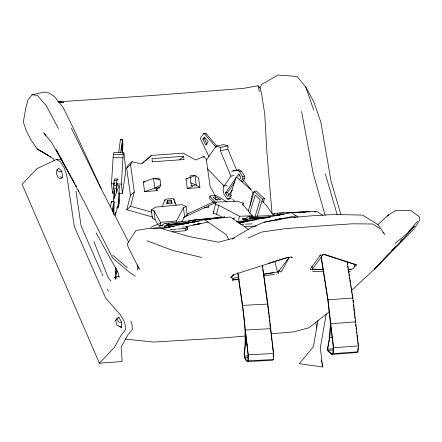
<?xml version="1.0" encoding="UTF-8"?>
<svg xmlns="http://www.w3.org/2000/svg" width="442" height="442" viewBox="0 0 442 442"><rect width="100%" height="100%" fill="white"/><g stroke="black" fill="none" stroke-linecap="round" stroke-linejoin="round"><path stroke-width="0.66" d="M113.87 193.11L112.555 193.071L111.489 183.8L113.312 154.219L114.019 152.545L123.882 152.844L125.644 168.093L125.506 174.678L125.147 174.977L122.423 193.364L118.478 193.248M122.423 193.364L121.351 184.093L123.18 154.512L123.882 152.844M121.622 327.511L121.638 322.174L118.821 317.113L116.876 318.671L115.611 320.439L116.881 325.091L121.622 327.511L118.826 325.947M245.26 344.279L245.304 331.279L248.111 354.804L248.017 360.418L247.222 361.048L244.603 357.363L244.36 356.081L245.26 344.279L247.31 344.169M270.476 330.108L269.874 323.317M207.657 168.977L224.039 185.977L230.928 176.126L220.392 150.766L220.425 147.44L216.11 146.136L206.342 160.103M236.603 170.131L227.912 149.208L227.945 145.882L223.63 144.573L216.11 146.136M114.716 197.602L113.622 188.099L114.191 180.408L114.555 178.916L117.185 178.999L118.185 179.518M116.721 192.248L116.279 185.8L117.185 178.999M169.739 227.188L164.258 227.735L164.286 226.155L168.794 225.254L188.651 223.282M164.258 227.735L168.772 226.834L168.794 225.254M223.503 217.226L224.796 216.967L193.292 220.094L188.784 220.994L188.762 222.575L199.436 221.061M193.27 221.674L193.292 220.094M220.017 217.668L221.37 217.398L194.911 220.022L194.889 221.602L192.182 222.144L194.894 221.873M237.785 272.731C240.63 296.438 245.918 320.091 245.117 344.075C245.349 349.937 241.807 357.064 247.233 361.595L248.155 360.865L248.255 354.81L242.559 305.4L238.006 273.261M273.377 356.578L273.427 353.462L272.062 342.036M247.233 361.595L272.548 360.252L273.471 359.523L273.57 353.473L267.88 304.057L262.355 265.084M172.49 231.923L185.458 230.685L187.17 229.746L186.894 226.221M187.17 229.746L187.22 226.785M111.5 202.795L111.533 201.43L114.146 201.723L113.821 214.696M112.483 211.84L113.705 205.425L113.495 213.641M187.275 188.48L192.491 186.496L191.53 185.43L190.828 182.734L190.198 175.822L194.933 175.474L198.568 177.955L199.9 187.563L187.275 188.48L185.944 178.872L189.999 177.33M115.417 267.509L115.229 278.874M115.5 273.598L115.594 271.57M115.898 279.427L116.395 268.609M113.318 201.817L113.379 200.447L118.975 185.817L116.539 184.861M119.45 185.618L118.312 204.823L115.053 215.801M329.726 337.605L330.577 324.931L333.362 347.738L332.892 353.219L331.66 353.865L327.958 350.39L327.671 349.147L329.726 337.605L332.417 337.406M122.307 153.098L122.937 145.081L122.539 139.705L120.362 139.816L118.655 152.794M321.119 257.222L327.826 299.952L330.439 323.804L329.528 337.412L327.434 349.119L327.809 350.76L331.644 354.396L333.069 353.644L333.577 347.743L328.025 299.814L321.207 256.382M357.816 350.727L358.048 347.987M331.644 354.396L356.506 352.589L357.932 351.838L358.44 345.937L352.887 298.002L347.241 262.04M113.495 199.104L114.334 189.574M114.097 184.59L114.274 182.828M223.674 185.17L223.105 190.458L223.867 193.85L227.072 198.889L228.641 199.171L230.647 198.751L231.431 197.629M120.627 152.849L122.539 139.705M112.555 193.071L112.76 191.712M251.111 220.724L245.619 220.978L245.862 219.381L250.111 218.503L265.902 217.773M245.619 220.978L249.874 220.099L250.111 218.503M278.101 215.364L273.294 215.591L273.532 213.994L277.786 213.116L309.367 211.652L308.151 211.906M273.294 215.591L277.543 214.707L277.786 213.116M317.991 320.395L313.395 346.688L299.273 363.711L322.555 366.965L320.339 347.661L326.229 313.947M250.205 205.607L252.769 191.651L253.946 192.491M56.968 169.877L56.327 173.264L58.106 177.502L60.239 178.717L62.742 177.645L61.764 171.153L58.675 168.209L56.968 169.877L59.206 172.01L61.764 171.153M110.318 206.602L111.533 201.43M112.174 210.132L114.146 201.723M227 201.895L217.044 196.055L215.138 195.585L210.32 195.795L209.386 198.182L215.707 204.475M215.812 196.905L220.619 199.723L216.005 199.928L213.088 197.027L215.812 196.905L215.37 198.712L217.503 199.961M222.464 217.398L216.541 214.232L213.199 213.409L215.994 202.138L237.122 201.198L243.354 203.143L242.879 205.077M216.541 214.232L218.757 205.21L215.42 204.386L215.994 202.138M238.536 220.155L239.487 216.287L252.327 215.718L252.012 217.005M152.6 217.039L126.793 209.762L130.451 195.447L126.672 168.198L128.147 165.175L132.014 161.684L141.313 163.927L151.573 155.418L183.143 153.12L195.53 159.982L204.033 156.446L206.309 159.197L210.088 186.447L215.315 195.839M126.793 209.762L130.661 206.27L134.313 191.961L130.539 164.711L132.014 161.684M213.199 213.409L213.779 211.16M323.654 269.548L312.754 269.355L313.08 268.211L323.395 254.194M115.158 214.116L115.732 212.182M116.881 208.315L117.456 206.386M248.271 210.884L254.205 191.535L256.167 190.911L264.443 198.574L263.261 202.442M249.592 213.514L255.227 195.132L260.194 199.729L255.161 216.144M257.145 216.608L262.482 199.198L264.443 198.574M229.768 196.718L236.161 177.126M162.192 206.944L164.877 199.85L166.374 199.132L172.374 198.557L173.85 198.994L176.22 205.397M167.656 200.408L166.424 203.668L172.165 203.116L171.043 200.082L167.656 200.408L167.877 202.165L167.258 203.795M259.846 88.185L261.703 84.372L278.09 75.035L297.123 76.46L305.72 86.952L313.859 101.942L320.831 122.169L331.075 181.303L340.832 214.331M157.23 190.668L155.882 189.159L159.584 187.751L160.783 184.922L160.076 179.828L158.253 178.143L153.518 178.491L143.269 181.977L144.6 191.585L157.23 190.668L156.965 188.745M239.161 279.178L232.348 280.101L233.249 278.167L238.702 277.421M116.047 273.78L117.252 271.443M176.629 222.227L176.463 220.873L183.463 207.779L186.093 206.519L187.193 215.298L184.557 216.558L181.695 221.917M289.366 257.238L281.206 272.068L279.057 270.686L277.521 271.918L263.36 274.482M117.13 207.143L118.445 207.182L118.699 206.773L119.241 201.458L119.312 192.762M216.729 146.142L206.116 133.578L203.348 133.832L200.762 137.528L200.74 139.423L209.022 156.811M202.839 139.108L204.298 137.02L208.21 141.644L205.734 145.186L202.839 139.108L204.342 138.794L205.071 137.749M232.464 189.795L227.663 196.419L225.53 192.861L238.713 174.01L240.984 177.38L239.442 179.817M228.962 194.889L227.536 192.447L234.901 181.911M238.779 176.369L239.94 174.706M228.641 199.171L231.779 194.679M241.194 181.22L242.763 178.977L242.658 176.612L239.453 171.568L237.227 170.264L231.641 171.209M242.415 181.927L244.769 178.562L244.658 176.192L241.454 171.153L239.232 169.85L233.028 170.899M118.124 318.091L118.821 317.113M233.249 278.167L230.862 277.709L233.503 274.581M320.627 254.901L310.709 268.382L310.383 269.526L323.351 269.719M289.283 257.183L279.057 270.686L278.41 273.697L277.521 271.918L274.797 261.642M128.793 242.415L101.074 188.59L74.383 130.357L63.101 107.373L54.681 96.837L49.648 93.234L44.471 92.024L32.006 94.765L27.829 100.163L25.791 108.157L23.31 122.136L26.415 130.976L30.824 139.705L37.233 148.976L53.587 158.905L54.244 160.86M387.706 215.889L388.546 214.884L395.767 210.458L410.806 210.475L419.176 216.663L419.9 219.934L414.099 228.879L374.368 269.294L351.445 290.422M417.69 221.066L407.463 233.254L395.115 243.393M387.656 215.939L388.546 214.884L377.761 224.624M243.354 203.143L242.492 204.154L252.327 215.718M230.862 277.709L233.492 274.67M381.822 261.239L374.368 269.294L403.518 238.498L414.419 226.011L407.9 233.056M383.22 259.73L388.805 253.691M391.601 250.675L395.325 246.647M400.446 241.111L402.308 239.1M99.384 363.18L114.318 347.5L121.003 335.478L125.506 329.71L125.241 325.268L123.81 320.654L120.207 314.582L105.704 298.201L74.267 226.392L66.864 175.916L64.217 167.833L60.211 161.49L56.421 159.468L37.034 168.595L22.1 184.275L99.384 363.18L122.18 361.523L121.114 347.009L127.815 335.047L132.346 329.373L132.092 324.969L130.871 321.03M329.329 311.45L326.876 313.792L308.842 327.809L293.775 331.848L271.112 333.804M126.672 168.198L130.539 164.711M147.705 158.905L151.573 155.418M130.451 195.447L134.313 191.961M179.723 159.811L183.585 156.324L184.032 159.523L152.269 161.811M203.066 157.319L204.033 156.446M214.702 202.569L213.735 203.442L183.364 217.586M150.772 227.89L152.496 226.348L160.291 223.37M160.17 226.768L158.916 225.669L162.595 225.1M142.578 163.159L144.114 161.882M145.142 161.032L147.192 159.33M161.628 225.785L164.407 223.492L190.557 220.829M246.194 219.917L243.465 220.044L242.47 218.923L246.166 218.536M264.15 222.663L265.25 221.856L296.052 215.856M232.917 219.121L235.067 217.702M157.971 224.691L155.015 219.376L152.424 218.619L151.324 209.834L155.601 207.127L181.894 204.618L186.093 206.519M115.611 320.439L116.589 319.848M153.396 228.138L164.424 227.017M177.656 229.061L185.165 228.343L186.878 227.403M160.783 184.922L154.849 188.093L144.6 191.585M232.216 275.825L236.022 273.946L288.62 257.167L268.316 263.316M186.629 214.376L213.884 201.679M190.121 177.64L194.933 175.474L196.265 185.082L199.9 187.563M248.144 237.973L261.647 232.05L285.366 228.652L319.262 226.061L351.915 223.812L372.556 223.983L379.695 228.409M243.575 219.619L244.934 219.055L247.791 216.757L249.321 216.536L273.222 215.431M233.359 238.57L232.111 238.967L250.592 227.956L263.62 222.293L288.488 217.84L312.229 215.762L334.793 214.475L362.622 215.094L378.065 224.713L384.838 234.663M234.321 237.956L218.508 242.21L188.463 236.393L161.396 228.481L148.7 228.431L136.037 230.459L127.252 243.829L128.136 247.023L139.335 269.211L138.291 266.681M119.384 276.327L114.13 277.515L115.428 277.46M161.275 228.763L204.95 219.563L230.442 217.005L248.896 229.674M184.723 227.006L208.221 222.055M203.348 133.832L206.116 133.578M220.425 147.44L227.945 145.882M220.392 150.766L227.912 149.208M237.227 170.264L239.232 169.85M239.453 171.568L241.454 171.153M230.928 176.126L234.061 175.474M242.658 176.612L244.658 176.192M242.763 178.977L244.769 178.562M224.039 185.977L227.171 185.325M225.53 192.861L227.536 192.447M225.542 193.077L227.542 192.662M227.072 198.889L228.409 198.613M193.557 220.293L194.911 220.022M168.38 225.586L169.734 225.321M170.391 226.763L167.684 227.304L169.717 227.1M220.928 217.735L222.215 217.481M194.817 224.542L196.171 224.271M319.677 255.393L324.113 254.586L356.887 265.156L355.705 264.642M272.09 213.812L266.907 152.214L264.714 113.721L261.625 94.317L260.299 88.301L258.1 85.748L243.531 88.378L150.656 95.621L57.996 101.87M232.348 280.101L239.089 278.88M263.25 274.051L273.471 272.653M263.692 275.863L274.592 274.388M182.529 227.077L183.883 226.939M206.232 219.818L204.889 219.95L226.315 234.696L228.79 239.614M209.585 219.481L210.922 219.348M188.784 220.994L192.209 220.652M194.242 220.359L195.596 220.227M203.06 219.486L204.419 219.348M207.812 219.017L209.165 218.878M216.63 218.138L217.983 218.005M168.01 223.464L169.374 223.326M167.452 224.514L191.292 222.149M167.64 224.685L192.187 222.232M193.552 222.099L194.922 221.961M158.916 225.669L162.325 225.332M170.413 225.182L186.695 223.569M164.286 226.155L167.021 225.879M168.772 226.834L174.253 226.293M197.53 223.978L200.27 223.707L193.021 224.879M167.877 202.165L171.264 201.839L171.932 203.663M151.324 209.834L153.921 210.596L160.479 222.398L176.463 220.873M170.148 229.779L176.292 229.188M245.702 335.997L223.724 337.898L153.501 342.053L125.241 339.069M56.421 159.468L61.858 159.07M183.585 156.324L152.015 158.617L152.457 161.822M143.269 181.977L145.263 181.833M185.944 178.872L187.933 178.728M159.584 187.751L154.849 188.093L153.518 178.491L160.076 179.828M191.53 185.43L196.265 185.082L190.828 182.734M204.287 207.839L208.657 207.519L208.436 205.906M328.025 299.814L352.887 298.002M330.644 323.699L355.506 321.892M333.577 347.743L358.44 345.937M327.671 349.147L333.721 348.705M327.958 350.39L333.334 349.998M333.069 353.644L357.932 351.838M237.951 222.166L247.487 221.536M242.686 222.116L245.409 221.956M121.638 322.174L118.92 322.323L116.876 318.671M242.559 305.4L267.88 304.057M245.293 330.019L270.615 328.677M248.255 354.81L273.57 353.473M244.36 356.081L248.465 355.86M244.603 357.363L248.023 357.18M248.155 360.865L273.471 359.523M279.46 213.171L284.223 212.95M286.941 212.829L293.748 212.514M296.466 212.387L303.267 212.072M273.532 213.994L274.907 213.928M277.543 214.707L283.725 214.425M281.941 214.641L276.67 215.298L279.388 215.171M250.437 217.812L270.239 216.895M250.586 217.983L270.393 217.066M242.47 218.923L245.2 218.796M251.791 218.563L258.592 218.249M261.31 218.121L266.073 217.9M245.862 219.381L247.923 219.287M249.874 220.099L256.736 219.779M279.394 218.735L281.455 218.641L275.145 219.613M252.907 220.094L249.001 220.685L252.399 220.53M236.304 221.381L247.912 220.862M238.895 223.298L240.26 223.238M240.835 224.37L243.531 224.249M245.559 224.16L252.305 223.862M244.293 226.597L256.443 226.055M293.869 212.829L295.223 212.773M303.991 212.381L305.339 212.32M314.113 211.933L315.461 211.873M243.061 222.459L240.365 222.58L291.974 212.53L316.942 211.42L322.594 215.304M312.527 271.626L323.516 271.598M348.252 271.526L350.313 271.521M347.799 269.537L351.246 269.537M348.186 269.708L353.059 268.819L355.733 265.305L355.114 264.382L324.577 254.388M120.362 139.816L122.335 139.876M113.312 154.219L123.18 154.512M113.307 157.545L123.169 157.838M114.191 180.408L116.821 180.485M111.489 183.8L114.119 183.878M117.406 183.977L121.351 184.093M113.649 185.723L116.279 185.8M113.622 188.099L116.252 188.176M58.62 101.936L63.604 102.472L58.206 101.837M32.006 94.765L37.349 95.356L46.36 105.82L58.421 128.561M290.383 257.023L292.311 257.382L291.002 257.012M178.225 221.856L179.502 222.105M237.923 222.392L240.128 222.829M201.685 257.459L172.386 250.354L146.982 240.752M130.661 206.27L151.833 212.243M112.903 201.69L113.257 201.795M59.913 176.728L62.742 177.645M294.333 217.055L295.449 217.635M218.757 205.21L239.487 216.287M382.772 232.348L383.943 232.989M48.642 155.59L37.233 148.976L44.974 153.413M49.824 156.253L51.001 156.921M46.161 154.092L47.946 155.12M135.363 276.173L129.224 272.15L112.572 257.879L84.179 201.79L56.14 149.656L68.687 172.502M291.847 212.922L298.035 217.166M112.71 255.216L127.445 267.813M236.708 177.253L251.719 190.386M165.965 223.669L167.943 225.42M254.205 191.535L262.482 199.198M209.828 196.375L216.155 202.668M46.079 135.318L43.681 132.898L51.515 142.379L71.339 177.419M232.741 199.348L234.663 201.298M262.034 200.933L266.316 205.403L273.493 215.53M249.2 216.945L250.763 218.729M204.613 133.893L216.11 147.501M243.293 180.165L250.68 189.126M110.892 281.118L108.086 277.349L93.908 241.575M276.278 219.47L277.079 220.597M96.107 232.851L118.086 272.526L118.975 277.465M71.996 178.618L74.969 184.01M75.626 185.209L76.289 186.402M78.267 189.999L78.93 191.198M69.35 173.706L70.007 174.905M71.991 178.513L73.643 181.518M75.621 185.126L76.284 186.331M71.394 128.191L101.074 188.59M204.342 138.794L206.95 144.263M101.483 272.548L81.068 225.901L75.963 191.11M102.03 273.808L102.859 275.697M107.494 289.201L108.318 291.079M174.308 201.386L175.021 203.309M305.72 86.952L313.709 109.992M325.323 173.839L337.124 214.519M325.146 215.298L313.113 173.17L301.56 111.45M354.191 263.979L354.898 266.648M311.903 266.145L312.754 269.355M258.1 85.748L259.349 91.77M347.152 262.874L347.368 264.233M347.688 266.266L347.898 267.625M348.114 268.979L348.324 270.338M348.539 271.692L348.749 273.051M348.965 274.405L349.174 275.764M349.39 277.117L349.6 278.477M349.815 279.83L350.561 284.576M350.771 285.935L350.987 287.289M351.197 288.648L351.412 290.002M351.622 291.361L351.838 292.714M352.047 294.074L352.688 298.14M315.803 321.953L316.726 328.091M321.533 360.147L321.842 362.191M322.047 363.556L322.555 366.965M262.333 265.924L262.62 267.974M262.813 269.344L263.493 274.123M263.686 275.493L268.813 313.754M183.463 207.779L184.557 216.558M185.165 228.343L185.458 230.685M173.85 198.994L173.999 200.16M171.043 200.082L171.264 201.839M164.877 199.85L165.021 201.016M160.479 222.398L160.905 225.774M153.921 210.596L155.015 219.376M355.606 324.461L355.849 326.472M356.014 327.815L356.263 329.831M356.506 331.843L356.672 333.185M356.915 335.196L357.164 337.207M357.324 338.55L357.655 341.235M357.816 342.578L358.064 344.589M270.703 330.61L271.023 333.301M271.184 334.644L271.902 340.694M117.163 184.916C116.848 177.734 116.141 191.916 117.097 191.425M118.66 197.878C119.241 199.618 118.815 209.69 118.196 200.977M118.053 203.79L118.445 207.182M114.307 189.983L114.467 191.347M268.963 315.118L269.266 317.853M269.421 319.218L269.725 321.947M352.915 300.184L353.136 302.234M353.362 304.278L353.661 307.002M353.81 308.367L354.108 311.091M354.257 312.455L354.556 315.179M354.705 316.544L354.932 318.588M355.153 320.632L355.302 321.997M137.307 264.83L137.738 270.239M122.6 144.943L122.102 151.269L121.721 147.937L122.373 142.976L122.6 144.943"/></g></svg>
